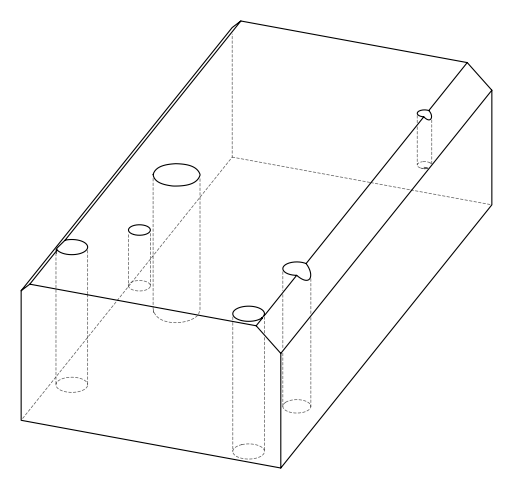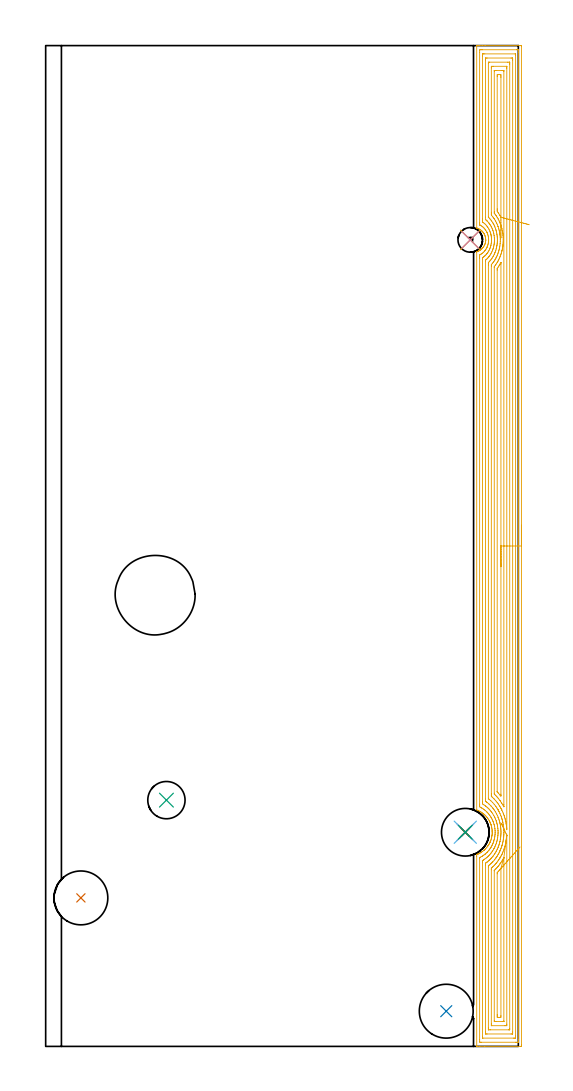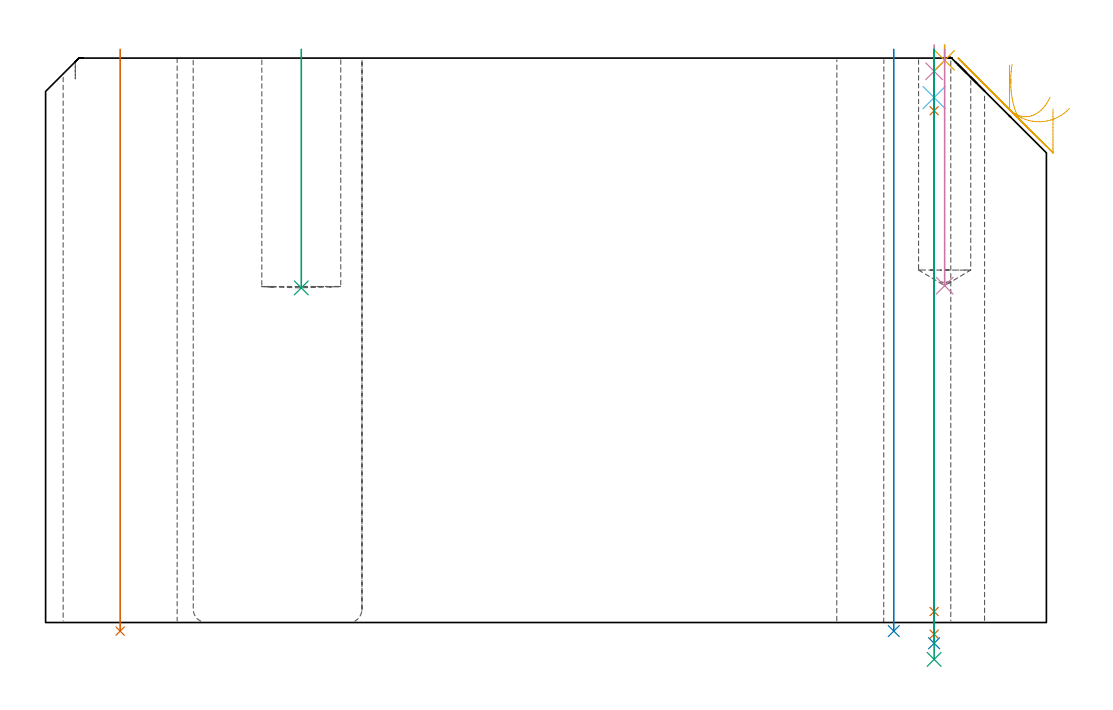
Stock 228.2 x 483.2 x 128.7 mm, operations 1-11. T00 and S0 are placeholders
(PLAN: 13 operations, 9 tool changes, 59.2 min)
(1 INDEXABLE_INSERT_DRILL_THROUGH_HOLE_FROM_SOLID | STEP1HOLE | NXT0302_023 | 0.53 min | 68248 mm3)
(2 INDEXABLE_INSERT_DRILL_THROUGH_HOLE_FROM_SOLID_1 | STEP1HOLE_1 | NXT0302_023 | 0.53 min | 68244 mm3)
(3 INDEXABLE_INSERT_DRILL_BLIND_HOLE_FROM_SOLID | STEP1POCKET | NXT0302_007 | 0.22 min | 13259 mm3)
(4 SPOT_DRILL | STEP1HOLE_2 | NXT0321_9005460120000 | 0.05 min | 182 mm3)
(5 SPOT_DRILL_1 | STEP1POCKET_1 | NXT0321_9005460120000 | 0.03 min | 4 mm3)
(6 DRILL_BLIND_HOLE_INTO_CENTER | STEP1HOLE_2 | NXT0301_125 | 0.05 min | 177 mm3)
(7 GUN_DRILL_THROUGH_HOLE | STEP1HOLE_2 | UGT0307_001 | 0.57 min | 2327 mm3)
(8 SPADE_DRILL_TO_ENLARGE_THROUGH_HOLE | STEP1HOLE_2 | UGT0306_005 | 0.54 min | 18491 mm3)
(9 DRILL_TO_ENLARGE_THROUGH_HOLE | STEP1HOLE_2 | UGT0301_055 | 0.56 min | 32221 mm3)
(10 DRILL_BLIND_HOLE_INTO_CENTER_1 | STEP1POCKET_1 | UGT0301_229 | 0.22 min | 5478 mm3)
(11 AREA_MILL | FG_CHAMFER_SURFACE | UGT0205_001 | 31.36 min | 112293 mm3)
(12 AREA_MILL_1 | FG_CHAMFER_SURFACE_1 | UGT0205_001 | 11.86 min | 13886 mm3)
(13 MILL_THROUGH_HOLE_FROM_SOLID_MATERIAL | STEP1HOLE_3 | NXT0201_007 | Circular | 12.68 min | 149228 mm3)
(TOOL NXT0302_023 | Index. Insert Drill 26mm [880-D2600L32-05] | D26 PA176 FL130 Z2)
(TOOL NXT0302_007 | Index. Insert Drill 18mm [880-D1800L25-05] | D18 PA176 FL90 Z2)
(TOOL NXT0321_9005460120000 | NC Spot Drill, 142deg, 12mm, Carbide, Uncoated | D12 PA142 FL30 Z2)
(TOOL NXT0301_125 | Carbide Drill 6mm [861.1-0600-018A1-GP GC34] | D6 PA150 FL18.7 Z2)
(TOOL UGT0307_001 | Gun Drill 5 mm | D5 PA130 FL24 Z1)
(TOOL UGT0306_005 | Spade Drill 14.5mm | D14.5 PA132 FL10 Z2)
(TOOL UGT0301_055 | Twist Drill 23 mm | D23 PA118 FL155 Z2)
(TOOL UGT0301_229 | Twist Drill 11.9 mm | D11.9 PA118 FL100 Z2)
(TOOL UGT0205_001 | Chamfer Mill 20 x 3 x 45 deg. | D20 FL50 Z2)
(TOOL NXT0201_007 | ENDMILL 25mm [R216.25-25050GCK54P 1620] | D25 R3 FL54 Z5)
(OP 1 INDEXABLE_INSERT_DRILL_THROUGH_HOLE_FROM_SOLID)
G17 G21 G94 G90
T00 M6
G54
G17 G0 G90 X17. Y71.7 S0 M3
G43 Z138.7 H1
G94 G81 G98 Z-1.954 F250. R130.7
G80
M5
M2
(OP 2 INDEXABLE_INSERT_DRILL_THROUGH_HOLE_FROM_SOLID_1)
G17 G21 G94 G90
T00 M6
G54
G17 G0 G90 X193.4 Y17. S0 M3
G43 Z138.7 H1
G94 G81 G98 Z-1.954 F250. R130.7
G80
M5
M2
(OP 3 INDEXABLE_INSERT_DRILL_BLIND_HOLE_FROM_SOLID)
G17 G21 G94 G90
T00 M6
G54
G17 G0 G90 X58.3 Y118.9 S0 M3
G43 Z138.7 H1
G94 G81 G98 Z76.3 F250. R130.7
G80
M5
M2
(OP 4 SPOT_DRILL)
G17 G21 G94 G90
T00 M6
G54
G17 G0 G90 X202.6 Y103.4 S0 M3
G43 Z138.7 H0
G94 G81 G98 Z125.7 F250. R131.7
G80
M5
M2
(OP 5 SPOT_DRILL_1)
G17 G21 G94 G90
T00 M6
G54
G17 G0 G90 X205. Y389.4 S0 M3
G43 Z138.7 H0
G94 G81 G98 Z128.188 F250. R131.7
G80
M5
M2
(OP 6 DRILL_BLIND_HOLE_INTO_CENTER)
G17 G21 G94 G90
T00 M6
G54
G17 G0 G90 X202.6 Y103.4 S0 M3
G43 Z138.7 H1
G94 G81 G98 Z119.7 F250. R130.7
G80
M5
M2
(OP 7 GUN_DRILL_THROUGH_HOLE)
G17 G21 G94 G90
T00 M6
G54
G17 G0 G90 X202.6 Y103.4 M8
G43 Z138.7 H0
Z125.89
S716 M3
G94 G1 Z116.704 F125. M26
G4 X.084
Z2.5 F250.
G4 X.084
Z-2.666 F125.
G4 X.084
M5
M9
G0 Z125.89
Z138.7
M2
(OP 8 SPADE_DRILL_TO_ENLARGE_THROUGH_HOLE)
G17 G21 G94 G90
T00 M6
G54
G17 G0 G90 X202.6 Y103.4 S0 M3
G43 Z138.7 H0
G94 G73 G98 Z-4.728 F250. Q13.343 R130.7
G80
M5
M2
(OP 9 DRILL_TO_ENLARGE_THROUGH_HOLE)
G17 G21 G94 G90
T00 M6
G54
G17 G0 G90 X202.6 Y103.4 S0 M3
G43 Z138.7 H0
G94 G73 G98 Z-8.41 F250. Q22.852 R130.7
G80
M5
M2
(OP 10 DRILL_BLIND_HOLE_INTO_CENTER_1)
G17 G21 G94 G90
T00 M6
G54
G17 G0 G90 X205. Y389.4 S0 M3
G43 Z138.7 H0
G94 G81 G98 Z76.8 F250. R130.7
G80
M5
M2
(OP 11 AREA_MILL)
G17 G21 G94 G90
T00 M6
G54
G17 G0 G90 X229.7 Y251.6 S1061 M3
G43 Z138.7 H0
Z117.1
G94 G1 Y251.562 Z116.228 F250.
Y251.448 Z115.363
Y251.259 Z114.512
Y250.997 Z113.68
Y250.663 Z112.874
Y250.26 Z112.1
Y249.791 Z111.364
Y249.26 Z110.672
Y248.671 Z110.029
Y248.028 Z109.44
Y247.336 Z108.908
Y246.6 Z108.44
Y245.826 Z108.037
Y245.02 Z107.703
Y244.188 Z107.441
Y243.336 Z107.252
Y242.471 Z107.138
Y241.6 Z107.1
Y0.953
X229.699 Y0.629 Z107.101
X229.694 Y0.064 Z107.104
X229.692 Y0.008 Z107.106
X229.132 Y0. Z107.665
X211.963 Z124.833
X209.557 Z127.238
X208.562 Z128.238
X208.148 Y0.007 Z128.644
X208.103 Y0.01 Z128.688
X208.1 Y0.182 Z128.7
Y91.832
X208.105 Y92.611 Z128.691
X208.214 Y92.664 Z128.585
X208.37 Y92.726 Z128.429
X208.517 Y92.784 Z128.28
X208.668 Y92.853 Z128.128
X208.811 Y92.918 Z127.988
X208.984 Y92.997 Z127.815
X209.156 Y93.082 Z127.642
X209.325 Y93.166 Z127.475
X209.43 Y93.218 Z127.369
X209.715 Y93.375 Z127.084
X209.87 Y93.459 Z126.929
X210.236 Y93.678 Z126.562
X210.447 Y93.823 Z126.35
X210.756 Y94.033 Z126.042
X211.466 Y94.572 Z125.334
X211.613 Y94.699 Z125.187
X211.642 Y94.724 Z125.158
X211.737 Y94.812 Z125.062
X211.782 Y94.854 Z125.015
X212.058 Y95.11 Z124.741
X212.227 Y95.277 Z124.57
X212.419 Y95.466 Z124.378
X212.526 Y95.579 Z124.27
X212.864 Y95.964 Z123.934
X213.19 Y96.359 Z123.61
X213.412 Y96.661 Z123.384
X213.528 Y96.831 Z123.272
X213.573 Y96.898 Z123.227
X213.811 Y97.253 Z122.987
X214.006 Y97.578 Z122.792
X214.062 Y97.671 Z122.736
X214.27 Y98.041 Z122.53
X214.299 Y98.094 Z122.5
X214.312 Y98.119 Z122.487
X214.327 Y98.147 Z122.473
X214.511 Y98.537 Z122.286
X214.537 Y98.592 Z122.26
X214.599 Y98.732 Z122.2
X214.637 Y98.818 Z122.162
X214.708 Y98.985 Z122.087
X214.733 Y99.041 Z122.063
X214.884 Y99.432 Z121.914
X214.905 Y99.486 Z121.893
X215.059 Y99.935 Z121.741
X215.177 Y100.326 Z121.621
X215.185 Y100.351 Z121.613
X215.301 Y100.828 Z121.497
X215.394 Y101.275 Z121.404
X215.468 Y101.722 Z121.326
X215.5 Y101.971 Z121.295
X215.525 Y102.169 Z121.269
X215.567 Y102.616 Z121.232
X215.589 Y103.063 Z121.209
X215.592 Y103.428 Z121.201
X215.593 Y103.51 Z121.204
X215.585 Y103.773 Z121.211
X215.584 Y103.817 Z121.213
X215.581 Y103.957 Z121.218
X215.553 Y104.349 Z121.242
X215.55 Y104.404 Z121.247
X215.502 Y104.851 Z121.295
X215.436 Y105.297 Z121.36
X215.353 Y105.745 Z121.446
X215.253 Y106.191 Z121.547
X215.185 Y106.45 Z121.614
X215.145 Y106.585 Z121.653
X215.091 Y106.769 Z121.708
X215.006 Y107.032 Z121.792
X214.989 Y107.085 Z121.81
X214.964 Y107.153 Z121.835
X214.896 Y107.338 Z121.902
X214.843 Y107.479 Z121.951
X214.823 Y107.534 Z121.972
X214.64 Y107.979 Z122.157
X214.467 Y108.348 Z122.332
X214.44 Y108.407 Z122.36
X214.299 Y108.706 Z122.499
X214.238 Y108.82 Z122.559
X214.211 Y108.873 Z122.586
X213.949 Y109.323 Z122.849
X213.672 Y109.766 Z123.128
X213.398 Y110.161 Z123.401
X213.216 Y110.403 Z123.583
X213.012 Y110.66 Z123.786
X212.528 Y111.216 Z124.272
X212.205 Y111.554 Z124.595
X212.152 Y111.603 Z124.648
X211.782 Y111.944 Z125.014
X211.642 Y112.074 Z125.157
X211.42 Y112.264 Z125.378
X211.337 Y112.331 Z125.459
X211.258 Y112.397 Z125.541
X211.195 Y112.448 Z125.604
X210.756 Y112.771 Z126.043
X210.32 Y113.065 Z126.48
X209.877 Y113.341 Z126.923
X209.43 Y113.582 Z127.37
X208.985 Y113.804 Z127.815
X208.534 Y114.005 Z128.265
X208.101 Y114.183 Z128.699
X208.1 Y383.321 Z128.7
X208.106 Y383.67 Z128.692
X208.398 Y383.768 Z128.401
X208.421 Y383.776 Z128.377
X208.668 Y383.876 Z128.13
X208.984 Y384.004 Z127.815
X209.103 Y384.06 Z127.697
X209.312 Y384.159 Z127.488
X209.402 Y384.215 Z127.397
X209.557 Y384.313 Z127.238
X209.693 Y384.397 Z127.106
X209.87 Y384.507 Z126.929
X209.879 Y384.513 Z126.92
X210.002 Y384.607 Z126.793
X210.158 Y384.722 Z126.641
X210.22 Y384.769 Z126.579
X210.556 Y385.053 Z126.241
X210.613 Y385.11 Z126.184
X210.754 Y385.25 Z126.042
X210.894 Y385.408 Z125.902
X211.056 Y385.59 Z125.74
X211.146 Y385.706 Z125.65
X211.337 Y385.947 Z125.462
X211.374 Y386.004 Z125.425
X211.642 Y386.418 Z125.157
X211.751 Y386.628 Z125.048
X211.861 Y386.84 Z124.936
X212.048 Y387.284 Z124.749
X212.068 Y387.345 Z124.728
X212.203 Y387.734 Z124.597
X212.312 Y388.18 Z124.486
X212.389 Y388.628 Z124.409
X212.395 Y388.686 Z124.403
X212.433 Y389.075 Z124.366
X212.435 Y389.194 Z124.364
X212.433 Y389.197 Z124.365
X212.434 Y389.362 Z124.355
Y389.387 Z124.354
X212.437 Y389.522
X212.435 Y389.545
X212.426 Y389.701 Z124.367
X212.415 Y389.876 Z124.376
X212.41 Y389.969 Z124.383
X212.366 Y390.323 Z124.433
X212.354 Y390.416 Z124.445
X212.256 Y390.864 Z124.543
X212.124 Y391.309 Z124.674
X212.101 Y391.369 Z124.696
X211.95 Y391.761 Z124.849
X211.742 Y392.203 Z125.056
X211.709 Y392.263 Z125.088
X211.641 Y392.387 Z125.156
X211.406 Y392.748 Z125.391
X211.193 Y393.042 Z125.606
X211.153 Y393.097 Z125.646
X210.756 Y393.547 Z126.043
X210.643 Y393.658 Z126.157
X210.521 Y393.776 Z126.277
X210.447 Y393.841 Z126.351
X210.279 Y393.991 Z126.521
X209.868 Y394.293 Z126.927
X209.7 Y394.397 Z127.095
X209.557 Y394.486 Z127.242
X209.517 Y394.512 Z127.283
X209.433 Y394.564 Z127.367
X208.984 Y394.801 Z127.815
X208.799 Y394.885 Z128.
X208.376 Y395.035 Z128.422
X208.178 Y395.109 Z128.618
X208.104 Y395.14 Z128.69
X208.1 Y395.392 Z128.7
Y483.018
X208.103 Y483.19 Z128.688
X208.148 Y483.193 Z128.644
X208.562 Y483.2 Z128.237
X208.833 Z127.967
X209.557 Z127.238
X210.809 Z125.987
X212.227 Z124.569
X229.132 Z107.665
X229.398 Y483.198 Z107.399
X229.692 Y483.19 Z107.106
X229.699 Y482.895 Z107.099
X229.7 Y241.6 Z107.1
X228.286 Z108.514
Y3.268
X228.283 Y2.417 Z108.517
X228.281 Y2.379 Z108.519
X228.242 Y2.01 Z108.558
X227.766 Y2.002 Z109.034
X227.353 Y2.001 Z109.447
X226.878 Y2. Z109.922
X210.447 Y2.001 Z126.353
X209.97 Y2.003 Z126.83
X209.557 Y2.01 Z127.243
X209.519 Y2.417 Z127.281
X209.517 Y2.458 Z127.283
X209.514 Y3.311 Z127.286
X209.515 Y90.98 Z127.285
X209.516 Y91.024 Z127.284
X209.521 Y91.11 Z127.279
X209.525 Y91.136 Z127.275
X209.533 Y91.143 Z127.267
X209.557 Y91.159 Z127.243
X209.994 Y91.393 Z126.806
X210.447 Y91.639 Z126.353
X210.569 Y91.709 Z126.231
X210.774 Y91.831 Z126.026
X211.11 Y92.059 Z125.69
X211.337 Y92.218 Z125.463
X211.629 Y92.432 Z125.171
X212.022 Y92.726 Z124.778
X212.136 Y92.817 Z124.664
X212.227 Y92.894 Z124.573
X212.607 Y93.238 Z124.193
X213.019 Y93.62 Z123.781
X213.068 Y93.668 Z123.732
X213.117 Y93.718 Z123.683
X213.499 Y94.13 Z123.301
X213.839 Y94.514 Z122.961
X213.889 Y94.573 Z122.911
X213.916 Y94.605 Z122.884
X214.006 Y94.721 Z122.794
X214.303 Y95.11 Z122.497
X214.516 Y95.408 Z122.284
X214.67 Y95.635 Z122.13
X214.896 Y95.979 Z121.904
X215.019 Y96.179 Z121.781
X215.092 Y96.302 Z121.708
X215.341 Y96.749 Z121.459
X215.575 Y97.196 Z121.225
X215.616 Y97.281 Z121.184
X215.786 Y97.648 Z121.014
X215.919 Y97.957 Z120.881
X215.973 Y98.09 Z120.827
X216.167 Y98.602 Z120.633
X216.301 Y98.985 Z120.499
X216.354 Y99.146 Z120.446
X216.391 Y99.27 Z120.409
X216.564 Y99.879 Z120.236
X216.577 Y99.928 Z120.223
X216.587 Y99.968 Z120.213
X216.676 Y100.35 Z120.124
X216.747 Y100.701 Z120.053
X216.76 Y100.773 Z120.04
X216.869 Y101.473 Z119.931
X216.894 Y101.667 Z119.906
X216.956 Y102.28 Z119.845
X216.975 Y102.561 Z119.825
X216.998 Y103.131 Z119.802
X217.002 Y103.455 Z119.798
X216.987 Y104.036 Z119.813
X216.969 Y104.349 Z119.831
X216.91 Y105.008 Z119.89
X216.883 Y105.244 Z119.917
X216.756 Y106.057 Z120.044
X216.741 Y106.138 Z120.059
X216.676 Y106.458 Z120.124
X216.535 Y107.032 Z120.265
X216.484 Y107.224 Z120.316
X216.265 Y107.926 Z120.535
X216.028 Y108.576 Z120.772
X215.927 Y108.82 Z120.873
X215.786 Y109.144 Z121.014
X215.515 Y109.714 Z121.285
X215.221 Y110.282 Z121.579
X215.027 Y110.608 Z121.773
X214.896 Y110.817 Z121.904
X214.44 Y111.502 Z122.36
X214.006 Y112.074 Z122.794
X213.736 Y112.397 Z123.064
X213.447 Y112.725 Z123.353
X213.117 Y113.076 Z123.683
X212.899 Y113.291 Z123.901
X212.227 Y113.901 Z124.573
X211.883 Y114.185 Z124.917
X211.337 Y114.584 Z125.463
X210.591 Y115.079 Z126.209
X210.447 Y115.165 Z126.353
X210.245 Y115.283 Z126.555
X209.557 Y115.649 Z127.243
X209.52 Y115.973 Z127.28
X209.517 Y116.013 Z127.283
X209.514 Y116.867 Z127.286
Y116.911
Y380.639
X209.516 Y381.533 Z127.284
X209.517 Y381.573 Z127.283
X209.557 Y382.155 Z127.243
X209.731 Y382.253 Z127.069
X210.035 Y382.427 Z126.765
X210.288 Y382.587 Z126.512
X210.447 Y382.692 Z126.353
X210.809 Y382.958 Z125.991
X211.263 Y383.321 Z125.537
X211.302 Y383.356 Z125.498
X211.337 Y383.39 Z125.463
X211.738 Y383.812 Z125.062
X212.089 Y384.215 Z124.711
X212.129 Y384.264 Z124.671
X212.15 Y384.292 Z124.65
X212.227 Y384.398 Z124.573
X212.515 Y384.82 Z124.285
X212.703 Y385.11 Z124.097
X212.849 Y385.379 Z123.951
X213.117 Y385.916 Z123.683
X213.144 Y385.976 Z123.656
X213.155 Y386.004 Z123.645
X213.296 Y386.362 Z123.504
X213.388 Y386.625 Z123.412
X213.48 Y386.898 Z123.32
X213.59 Y387.316 Z123.21
X213.695 Y387.792 Z123.105
X213.722 Y387.935 Z123.078
X213.743 Y388.057 Z123.057
X213.783 Y388.349 Z123.017
X213.817 Y388.686 Z122.983
X213.833 Y388.861 Z122.967
X213.848 Y389.58 Z122.952
X213.841 Y389.746 Z122.959
X213.817 Y390.118 Z122.983
X213.781 Y390.474 Z123.019
X213.766 Y390.595 Z123.034
X213.744 Y390.738 Z123.056
X213.619 Y391.369 Z123.181
X213.476 Y391.902 Z123.324
X213.361 Y392.263 Z123.439
X213.117 Y392.877 Z123.683
X213.015 Y393.106 Z123.785
X212.991 Y393.157 Z123.809
X212.867 Y393.407 Z123.933
X212.472 Y394.051 Z124.328
X212.227 Y394.397 Z124.573
X211.988 Y394.702 Z124.812
X211.777 Y394.945 Z125.023
X211.568 Y395.173 Z125.232
X211.337 Y395.399 Z125.463
X211.106 Y395.607 Z125.694
X210.82 Y395.839 Z125.98
X210.447 Y396.108 Z126.353
X209.772 Y396.518 Z127.028
X209.557 Y396.638 Z127.243
X209.533 Y396.656 Z127.267
X209.521 Y396.667 Z127.279
X209.518 Y396.691 Z127.282
X209.517 Y396.733 Z127.283
X209.514 Y397.584 Z127.286
Y479.932
X209.517 Y480.783 Z127.283
X209.519 Y480.821 Z127.281
X209.557 Y481.19 Z127.243
X210.034 Y481.197 Z126.766
X210.447 Y481.199 Z126.353
X210.922 Y481.2 Z125.878
X227.353 Y481.199 Z109.447
X227.83 Y481.197 Z108.97
X228.242 Y481.19 Z108.558
X228.281 Y480.783 Z108.519
X228.283 Y480.742 Z108.517
X228.286 Y479.888 Z108.514
Y241.6
X226.872 Z109.928
X226.871 Y5.1 Z109.929
X226.87 Y4.69 Z109.93
X226.867 Y4.206 Z109.933
X226.865 Y4.01 Z109.935
X226.665 Y4.003 Z110.135
X226.463 Y4.001 Z110.337
X225.778 Y4. Z111.022
X211.132 Y4.001 Z125.668
X210.996 Y4.005 Z125.804
X210.948 Y4.01 Z125.852
X210.934 Y4.014 Z125.866
X210.933 Y4.021 Z125.867
X210.93 Y4.069 Z125.87
X210.929 Y4.206 Z125.871
X210.928 Y4.616 Z125.872
X210.929 Y89.149 Z125.871
X210.93 Y89.558 Z125.87
X210.933 Y89.696 Z125.867
X210.935 Y89.74 Z125.865
X210.957 Y89.757 Z125.843
X211.015 Y89.796 Z125.785
X211.337 Y89.994 Z125.463
X211.367 Y90.013 Z125.433
X211.413 Y90.043 Z125.387
X211.893 Y90.378 Z124.907
X212.227 Y90.62 Z124.573
X212.653 Y90.937 Z124.147
X212.91 Y91.145 Z123.89
X213.117 Y91.324 Z123.683
X213.383 Y91.564 Z123.417
X213.671 Y91.831 Z123.129
X213.841 Y91.998 Z122.959
X214.006 Y92.166 Z122.794
X214.276 Y92.455 Z122.524
X214.52 Y92.726 Z122.28
X214.896 Y93.172 Z121.904
X215.095 Y93.42 Z121.705
X215.248 Y93.62 Z121.552
X215.472 Y93.935 Z121.328
X215.786 Y94.389 Z121.014
X215.836 Y94.464 Z120.964
X215.868 Y94.514 Z120.932
X216.172 Y95.019 Z120.628
X216.397 Y95.408 Z120.403
X216.495 Y95.589 Z120.305
X216.676 Y95.934 Z120.124
X216.796 Y96.181 Z120.004
X216.852 Y96.302 Z119.948
X217.072 Y96.798 Z119.728
X217.237 Y97.196 Z119.563
X217.328 Y97.435 Z119.472
X217.565 Y98.076 Z119.235
X217.57 Y98.09 Z119.23
X217.772 Y98.777 Z119.028
X217.83 Y98.985 Z118.97
X217.957 Y99.485 Z118.843
X218.045 Y99.879 Z118.755
X218.116 Y100.22 Z118.684
X218.208 Y100.773 Z118.592
X218.241 Y100.988 Z118.559
X218.324 Y101.667 Z118.476
X218.336 Y101.786 Z118.464
X218.396 Y102.561 Z118.404
X218.399 Y102.618 Z118.401
X218.421 Y103.455 Z118.379
Y103.489
X218.392 Y104.349 Z118.408
X218.388 Y104.417 Z118.412
X218.315 Y105.244 Z118.485
X218.298 Y105.401 Z118.502
X218.189 Y106.138 Z118.611
X218.137 Y106.457 Z118.663
X218.024 Y107.032 Z118.776
X217.892 Y107.597 Z118.908
X217.806 Y107.926 Z118.994
X217.565 Y108.734 Z119.235
X217.537 Y108.82 Z119.263
X217.521 Y108.865 Z119.279
X217.192 Y109.714 Z119.608
X216.91 Y110.372 Z119.89
X216.799 Y110.608 Z120.001
X216.676 Y110.86 Z120.124
X216.335 Y111.502 Z120.465
X215.814 Y112.368 Z120.986
X215.43 Y112.931 Z121.37
X215.16 Y113.291 Z121.64
X214.896 Y113.629 Z121.904
X214.419 Y114.185 Z122.381
X214.006 Y114.632 Z122.794
X213.546 Y115.079 Z123.254
X213.117 Y115.469 Z123.683
X212.52 Y115.973 Z124.28
X212.353 Y116.1 Z124.447
X212.227 Y116.189 Z124.573
X211.536 Y116.668 Z125.264
X211.337 Y116.798 Z125.463
X211.233 Y116.867 Z125.567
X210.935 Y117.079 Z125.865
X210.932 Y117.274 Z125.868
X210.93 Y117.761 Z125.87
X210.929 Y118.172 Z125.871
Y380.155
X210.931 Y380.639 Z125.869
X210.933 Y380.741 Z125.867
X210.935 Y380.786 Z125.865
X210.974 Y380.816 Z125.826
X211.337 Y381.089 Z125.463
X211.586 Y381.282 Z125.214
X211.898 Y381.533 Z124.902
X212.073 Y381.688 Z124.727
X212.227 Y381.839 Z124.573
X212.515 Y382.138 Z124.285
X212.777 Y382.427 Z124.023
X212.932 Y382.613 Z123.868
X213.117 Y382.843 Z123.683
X213.318 Y383.119 Z123.482
X213.461 Y383.321 Z123.339
X213.677 Y383.652 Z123.123
X213.768 Y383.795 Z123.032
X214.007 Y384.215 Z122.793
X214.294 Y384.82 Z122.506
X214.417 Y385.11 Z122.383
X214.556 Y385.452 Z122.244
X214.746 Y386.004 Z122.054
X214.782 Y386.118 Z122.018
X214.896 Y386.522 Z121.904
X214.968 Y386.826 Z121.832
X214.983 Y386.898 Z121.817
X215.113 Y387.574 Z121.687
X215.146 Y387.792 Z121.654
X215.213 Y388.368 Z121.587
X215.241 Y388.686 Z121.559
X215.255 Y389.219 Z121.545
X215.262 Y389.58 Z121.538
X215.236 Y390.133 Z121.564
X215.209 Y390.474 Z121.591
X215.13 Y391.134 Z121.67
X215.087 Y391.369 Z121.713
X215.013 Y391.752 Z121.787
X214.966 Y391.978 Z121.834
X214.9 Y392.258 Z121.9
X214.896 Y392.274 Z121.904
X214.626 Y393.157 Z122.174
X214.454 Y393.601 Z122.346
X214.262 Y394.051 Z122.538
X214.006 Y394.586 Z122.794
X213.794 Y394.945 Z123.006
X213.458 Y395.496 Z123.342
X213.21 Y395.839 Z123.59
X213.117 Y395.96 Z123.683
X212.767 Y396.382 Z124.033
X212.453 Y396.733 Z124.347
X212.227 Y396.96 Z124.573
X211.883 Y397.278 Z124.917
X211.459 Y397.628 Z125.341
X211.337 Y397.718 Z125.463
X210.938 Y398.008 Z125.862
X210.935 Y398.031 Z125.865
X210.931 Y398.522 Z125.869
X210.929 Y398.932 Z125.871
Y399.416
Y478.1
X210.93 Y478.51 Z125.87
X210.933 Y478.994 Z125.867
X210.935 Y479.19 Z125.865
X211.135 Y479.197 Z125.665
X211.337 Y479.199 Z125.463
X212.022 Y479.2 Z124.778
X226.668 Y479.199 Z110.132
X226.804 Y479.195 Z109.996
X226.852 Y479.19 Z109.948
X226.866 Y479.186 Z109.934
X226.867 Y479.179 Z109.933
X226.87 Y479.131 Z109.93
X226.871 Y478.994 Z109.929
X226.872 Y478.584 Z109.928
Y241.6
X225.457 Z111.343
Y6.888
X225.452 Y6.116 Z111.348
X225.45 Y6.01 Z111.35
X225.346 Y6.007 Z111.454
X225.125 Y6.003 Z111.675
X224.683 Y6. Z112.117
X213.117 Z123.683
X212.673 Y6.003 Z124.127
X212.454 Y6.007 Z124.346
X212.351 Y6.01 Z124.449
X212.343 Y6.888 Z124.457
Y87.361
X212.344 Y88.137 Z124.456
X212.345 Y88.255 Z124.455
X212.35 Y88.443 Z124.45
X212.504 Y88.56 Z124.296
X212.681 Y88.692 Z124.119
X213.117 Y89.017 Z123.683
X213.192 Y89.073 Z123.608
X213.29 Y89.149 Z123.51
X213.685 Y89.472 Z123.115
X214.006 Y89.751 Z122.794
X214.16 Y89.889 Z122.64
X214.326 Y90.043 Z122.474
X214.614 Y90.326 Z122.186
X214.896 Y90.609 Z121.904
X215.057 Y90.776 Z121.743
X215.206 Y90.937 Z121.594
X215.476 Y91.248 Z121.324
X215.786 Y91.61 Z121.014
X215.885 Y91.731 Z120.915
X215.964 Y91.831 Z120.836
X216.27 Y92.239 Z120.53
X216.619 Y92.726 Z120.181
X216.642 Y92.759 Z120.158
X216.676 Y92.81 Z120.124
X216.991 Y93.303 Z119.809
X217.188 Y93.62 Z119.612
X217.329 Y93.857 Z119.471
X217.565 Y94.269 Z119.235
X217.651 Y94.428 Z119.149
X217.695 Y94.514 Z119.105
X217.946 Y95.025 Z118.854
X218.125 Y95.408 Z118.675
X218.227 Y95.637 Z118.573
X218.455 Y96.163 Z118.345
X218.495 Y96.262 Z118.305
X218.51 Y96.302 Z118.29
X218.731 Y96.919 Z118.069
X218.828 Y97.196 Z117.972
X218.951 Y97.592 Z117.849
X219.101 Y98.09 Z117.699
X219.154 Y98.282 Z117.646
X219.335 Y98.985 Z117.465
X219.337 Y98.992 Z117.463
X219.345 Y99.026 Z117.455
X219.488 Y99.735 Z117.312
X219.514 Y99.879 Z117.286
X219.614 Y100.503 Z117.186
X219.65 Y100.773 Z117.15
X219.712 Y101.298 Z117.088
X219.747 Y101.667 Z117.053
X219.781 Y102.123 Z117.019
X219.808 Y102.561 Z116.992
X219.82 Y102.978 Z116.98
X219.83 Y103.455 Z116.97
X219.82 Y103.872 Z116.98
X219.804 Y104.349 Z116.996
X219.775 Y104.811 Z117.025
X219.739 Y105.244 Z117.061
X219.684 Y105.797 Z117.116
X219.635 Y106.138 Z117.165
X219.527 Y106.849 Z117.273
X219.493 Y107.032 Z117.307
X219.345 Y107.782 Z117.455
X219.311 Y107.926 Z117.489
X219.3 Y107.971 Z117.5
X219.074 Y108.82 Z117.726
X218.958 Y109.209 Z117.842
X218.795 Y109.714 Z118.005
X218.473 Y110.591 Z118.327
X218.466 Y110.608 Z118.334
X218.455 Y110.635 Z118.345
X218.071 Y111.502 Z118.729
X217.715 Y112.246 Z119.085
X217.635 Y112.397 Z119.165
X217.565 Y112.523 Z119.235
X217.111 Y113.291 Z119.689
X216.676 Y113.981 Z120.124
X216.539 Y114.185 Z120.261
X216.201 Y114.662 Z120.599
X215.876 Y115.079 Z120.924
X215.786 Y115.187 Z121.014
X215.095 Y115.973 Z121.705
X214.896 Y116.188 Z121.904
X214.198 Y116.867 Z122.602
X214.006 Y117.038 Z122.794
X213.161 Y117.761 Z123.639
X213.117 Y117.795 Z123.683
X212.99 Y117.889 Z123.81
X212.609 Y118.155 Z124.191
X212.526 Y118.214 Z124.274
X212.447 Y118.272 Z124.353
X212.362 Y118.336 Z124.438
X212.35 Y118.377 Z124.45
X212.345 Y118.537 Z124.455
X212.344 Y118.656 Z124.456
X212.343 Y119.433 Z124.457
Y378.967
X212.345 Y379.356 Z124.455
X212.348 Y379.549 Z124.452
X212.349 Y379.569 Z124.451
X212.376 Y379.597 Z124.424
X212.441 Y379.657 Z124.359
X212.848 Y380.015 Z123.952
X213.117 Y380.279 Z123.683
X213.293 Y380.461 Z123.507
X213.459 Y380.639 Z123.341
X213.713 Y380.933 Z123.087
X214.006 Y381.283 Z122.794
X214.116 Y381.423 Z122.684
X214.198 Y381.533 Z122.602
X214.485 Y381.947 Z122.315
X214.807 Y382.427 Z121.993
X214.841 Y382.482 Z121.959
X214.896 Y382.578 Z121.904
X215.154 Y383.062 Z121.646
X215.283 Y383.321 Z121.517
X215.447 Y383.662 Z121.353
X215.69 Y384.215 Z121.11
X215.718 Y384.283 Z121.082
X215.786 Y384.453 Z121.014
X215.954 Y384.94 Z120.846
X216.01 Y385.11 Z120.79
X216.162 Y385.625 Z120.638
X216.259 Y386.004 Z120.541
X216.338 Y386.343 Z120.462
X216.448 Y386.898 Z120.352
X216.485 Y387.09 Z120.315
X216.583 Y387.792 Z120.217
X216.593 Y387.875 Z120.207
X216.629 Y388.26 Z120.171
X216.663 Y388.686 Z120.137
Y388.698
X216.676 Y389.161 Z120.124
X216.683 Y389.573 Z120.117
Y389.58
X216.676 Y389.81 Z120.124
X216.637 Y390.474 Z120.163
X216.634 Y390.516 Z120.166
X216.537 Y391.369 Z120.263
X216.516 Y391.529 Z120.284
X216.379 Y392.263 Z120.421
X216.301 Y392.639 Z120.499
X216.16 Y393.157 Z120.64
X215.946 Y393.89 Z120.854
X215.891 Y394.051 Z120.909
X215.786 Y394.331 Z121.014
X215.531 Y394.945 Z121.269
X215.324 Y395.409 Z121.476
X215.109 Y395.839 Z121.691
X214.896 Y396.198 Z121.904
X214.565 Y396.733 Z122.235
X214.339 Y397.067 Z122.461
X214.006 Y397.515 Z122.794
X213.917 Y397.628 Z122.883
X213.394 Y398.243 Z123.406
X213.126 Y398.522 Z123.674
X213.117 Y398.531 Z123.683
X212.656 Y398.953 Z124.144
X212.491 Y399.101 Z124.309
X212.35 Y399.227 Z124.45
X212.343 Y400.31 Z124.457
Y476.312
X212.348 Y477.084 Z124.452
X212.35 Y477.19 Z124.45
X212.454 Y477.193 Z124.346
X212.675 Y477.197 Z124.125
X213.117 Y477.2 Z123.683
X224.683 Z112.117
X225.127 Y477.197 Z111.673
X225.346 Y477.193 Z111.454
X225.449 Y477.19 Z111.351
X225.457 Y476.312 Z111.343
Y241.6
X224.043 Z112.757
Y8.676
X224.042 Y8.427 Z112.758
X224.039 Y8.175 Z112.761
X224.036 Y8.017 Z112.764
X223.962 Y8.01 Z112.838
X223.794 Y8.005 Z113.006
X223.576 Y8.001 Z113.224
X214.679 Y8. Z122.121
X214.006 Y8.003 Z122.794
X213.783 Y8.007 Z123.017
X213.763 Y8.019 Z123.037
X213.761 Y8.029 Z123.039
X213.758 Y8.676 Z123.042
X213.757 Y8.927 Z123.043
X213.758 Y86.716 Z123.042
X213.761 Y87.039 Z123.039
X213.764 Y87.198 Z123.036
X213.771 Y87.232 Z123.029
X213.972 Y87.395 Z122.828
X214.006 Y87.423 Z122.794
X214.46 Y87.799 Z122.34
X214.896 Y88.177 Z121.904
X214.937 Y88.214 Z121.863
X214.981 Y88.255 Z121.819
X215.388 Y88.654 Z121.412
X215.786 Y89.048 Z121.014
X215.836 Y89.099 Z120.964
X215.883 Y89.149 Z120.917
X216.676 Y90.049 Z120.124
X217.061 Y90.55 Z119.739
X217.354 Y90.937 Z119.446
X217.442 Y91.061 Z119.358
X217.565 Y91.238 Z119.235
X217.803 Y91.593 Z118.997
X217.958 Y91.831 Z118.842
X218.15 Y92.138 Z118.65
X218.455 Y92.638 Z118.345
X218.487 Y92.693 Z118.313
X218.505 Y92.726 Z118.295
X218.8 Y93.273 Z118.
X218.978 Y93.62 Z117.822
X219.099 Y93.867 Z117.701
X219.345 Y94.383 Z117.455
X219.385 Y94.473 Z117.415
X219.403 Y94.514 Z117.397
X219.648 Y95.103 Z117.152
X219.768 Y95.408 Z117.032
X219.896 Y95.749 Z116.904
X220.096 Y96.302 Z116.704
X220.131 Y96.406 Z116.669
X220.235 Y96.731 Z116.565
X220.341 Y97.089 Z116.459
X220.372 Y97.196 Z116.428
X220.531 Y97.793 Z116.269
X220.606 Y98.09 Z116.194
X220.705 Y98.512 Z116.095
X220.806 Y98.985 Z115.994
X220.86 Y99.25 Z115.94
X220.967 Y99.879 Z115.833
X220.988 Y100.016 Z115.812
X221.09 Y100.773 Z115.71
X221.094 Y100.803 Z115.706
X221.124 Y101.07 Z115.676
X221.172 Y101.619 Z115.628
X221.175 Y101.667 Z115.625
X221.223 Y102.462 Z115.577
X221.227 Y102.561 Z115.573
X221.246 Y103.334 Z115.554
X221.245 Y103.455 Z115.555
X221.227 Y104.246 Z115.573
X221.222 Y104.349 Z115.578
X221.173 Y105.195 Z115.627
X221.169 Y105.244 Z115.631
X221.124 Y105.741 Z115.676
X221.082 Y106.138 Z115.718
X221.077 Y106.186 Z115.723
X220.948 Y107.032 Z115.852
X220.913 Y107.244 Z115.887
X220.781 Y107.926 Z116.019
X220.692 Y108.36 Z116.108
X220.58 Y108.82 Z116.22
X220.393 Y109.555 Z116.407
X220.346 Y109.714 Z116.454
X220.235 Y110.078 Z116.565
X220.06 Y110.608 Z116.74
X219.963 Y110.881 Z116.837
X219.724 Y111.502 Z117.076
X219.345 Y112.41 Z117.455
X218.917 Y113.291 Z117.883
X218.76 Y113.596 Z118.04
X218.455 Y114.146 Z118.345
X218.433 Y114.185 Z118.367
X218.401 Y114.239 Z118.399
X217.876 Y115.079 Z118.924
X217.565 Y115.559 Z119.235
X217.266 Y115.973 Z119.534
X216.676 Y116.738 Z120.124
X216.569 Y116.867 Z120.231
X215.786 Y117.755 Z121.014
X215.78 Y117.761 Z121.021
X214.896 Y118.616 Z121.904
X214.853 Y118.656 Z121.947
X214.006 Y119.375 Z122.794
X213.801 Y119.55 Z122.999
X213.764 Y119.587 Z123.036
X213.761 Y119.613 Z123.039
X213.759 Y119.675 Z123.041
X213.757 Y119.8 Z123.043
Y377.313
X213.758 Y377.956 Z123.042
X213.76 Y378.204 Z123.04
X213.764 Y378.453 Z123.036
X214.137 Y378.851 Z122.663
X214.494 Y379.255 Z122.306
X214.917 Y379.745 Z121.883
X215.284 Y380.249 Z121.516
X215.56 Y380.639 Z121.24
X215.651 Y380.774 Z121.149
X215.786 Y380.984 Z121.014
X215.993 Y381.325 Z120.807
X216.109 Y381.533 Z120.691
X216.307 Y381.903 Z120.493
X216.569 Y382.427 Z120.231
X216.604 Y382.499 Z120.196
X216.676 Y382.657 Z120.124
X216.872 Y383.124 Z119.928
X216.952 Y383.321 Z119.848
X217.12 Y383.769 Z119.68
X217.275 Y384.215 Z119.525
X217.344 Y384.437 Z119.456
X217.541 Y385.11 Z119.259
X217.546 Y385.129 Z119.254
X217.565 Y385.203 Z119.235
X217.712 Y385.857 Z119.088
X217.742 Y386.004 Z119.058
X217.857 Y386.605 Z118.943
X217.898 Y386.898 Z118.902
X217.965 Y387.391 Z118.835
X218.009 Y387.792 Z118.791
X218.045 Y388.204 Z118.755
X218.072 Y388.686 Z118.728
X218.082 Y389.061 Z118.718
X218.09 Y389.58 Z118.71
X218.079 Y389.958 Z118.721
X218.05 Y390.474 Z118.75
X218.016 Y390.916 Z118.784
X217.967 Y391.369 Z118.833
X217.902 Y391.924 Z118.898
X217.841 Y392.263 Z118.959
X217.699 Y393.022 Z119.101
X217.669 Y393.157 Z119.131
X217.565 Y393.58 Z119.235
X217.433 Y394.051 Z119.367
X217.378 Y394.239 Z119.422
X217.156 Y394.945 Z119.644
X216.895 Y395.618 Z119.905
X216.803 Y395.839 Z119.997
X216.676 Y396.132 Z120.124
X216.392 Y396.733 Z120.408
X216.304 Y396.911 Z120.496
X216.071 Y397.341 Z120.729
X215.897 Y397.628 Z120.903
X215.786 Y397.803 Z121.014
X215.31 Y398.522 Z121.49
X214.896 Y399.068 Z121.904
X214.605 Y399.416 Z122.195
X214.327 Y399.734 Z122.473
X214.006 Y400.078 Z122.794
X213.789 Y400.31 Z123.011
X213.764 Y400.346 Z123.036
X213.761 Y400.373 Z123.039
X213.759 Y400.435 Z123.041
X213.757 Y400.56 Z123.043
Y474.524
X213.758 Y474.773 Z123.042
X213.761 Y475.025 Z123.039
X213.764 Y475.183 Z123.036
X213.838 Y475.19 Z122.962
X214.006 Y475.195 Z122.794
X214.224 Y475.199 Z122.576
X223.121 Y475.2 Z113.679
X223.794 Y475.197 Z113.006
X224.017 Y475.193 Z112.783
X224.037 Y475.181 Z112.763
X224.039 Y475.171 Z112.761
X224.042 Y474.524 Z112.758
X224.043 Y474.273 Z112.757
Y241.6
X222.629 Z114.171
Y104.626
X222.59 Y105.244 Z114.21
X222.588 Y105.275 Z114.212
X222.561 Y105.588 Z114.239
X222.511 Y106.138 Z114.289
X222.499 Y106.248 Z114.301
X222.458 Y106.586 Z114.342
X222.394 Y107.032 Z114.406
X222.346 Y107.354 Z114.454
X222.301 Y107.637 Z114.499
X222.249 Y107.926 Z114.551
X222.123 Y108.586 Z114.677
X222.093 Y108.741 Z114.707
X222.076 Y108.82 Z114.724
X222.014 Y109.097 Z114.786
X221.859 Y109.714 Z114.941
X221.804 Y109.926 Z114.996
X221.608 Y110.608 Z115.192
X221.427 Y111.198 Z115.373
X221.325 Y111.502 Z115.475
X221.124 Y112.054 Z115.676
X220.993 Y112.397 Z115.807
X220.906 Y112.616 Z115.894
X220.613 Y113.291 Z116.187
X220.235 Y114.12 Z116.565
X220.204 Y114.185 Z116.596
X220.176 Y114.244 Z116.624
X219.892 Y114.796 Z116.908
X219.732 Y115.079 Z117.068
X219.345 Y115.746 Z117.455
X219.208 Y115.973 Z117.592
X218.99 Y116.33 Z117.81
X218.635 Y116.867 Z118.165
X218.455 Y117.126 Z118.345
X217.979 Y117.761 Z118.821
X217.565 Y118.293 Z119.235
X217.25 Y118.656 Z119.55
X216.676 Y119.298 Z120.124
X216.428 Y119.55 Z120.372
X215.786 Y120.171 Z121.014
X215.501 Y120.444 Z121.299
X215.178 Y120.758 Z121.622
X215.174 Y121.059 Z121.626
X215.172 Y121.338 Z121.628
X215.171 Y121.956 Z121.629
X215.172 Y376.785 Z121.628
X215.173 Y377.062 Z121.627
X215.177 Y377.371 Z121.623
X215.178 Y377.444 Z121.622
X215.214 Y377.49 Z121.586
X215.28 Y377.57 Z121.52
X215.61 Y377.956 Z121.19
X215.69 Y378.053 Z121.11
X215.786 Y378.171 Z121.014
X216.079 Y378.556 Z120.721
X216.299 Y378.851 Z120.501
X216.455 Y379.073 Z120.345
X216.676 Y379.396 Z120.124
X216.812 Y379.607 Z119.988
X216.898 Y379.745 Z119.902
X217.146 Y380.166 Z119.654
X217.409 Y380.639 Z119.391
X217.463 Y380.742 Z119.337
X217.565 Y380.946 Z119.235
X217.754 Y381.343 Z119.046
X217.841 Y381.533 Z118.959
X218.027 Y381.964 Z118.773
X218.219 Y382.427 Z118.581
X218.285 Y382.598 Z118.515
X218.455 Y383.058 Z118.345
X218.522 Y383.254 Z118.278
X218.544 Y383.321 Z118.256
X218.727 Y383.942 Z118.073
X218.805 Y384.215 Z117.995
X218.917 Y384.645 Z117.883
X219.026 Y385.11 Z117.774
X219.083 Y385.373 Z117.717
X219.209 Y386.004 Z117.591
X219.229 Y386.12 Z117.571
X219.345 Y386.896 Z117.455
X219.43 Y387.706 Z117.37
X219.437 Y387.792 Z117.363
X219.484 Y388.546 Z117.316
X219.489 Y388.686 Z117.311
X219.504 Y389.42 Z117.296
X219.505 Y389.58 Z117.295
X219.479 Y390.339 Z117.321
X219.471 Y390.474 Z117.329
X219.41 Y391.303 Z117.39
X219.403 Y391.369 Z117.397
X219.345 Y391.903 Z117.455
X219.301 Y392.263 Z117.499
X219.294 Y392.314 Z117.506
X219.139 Y393.157 Z117.661
X219.09 Y393.413 Z117.71
X219.015 Y393.763 Z117.785
X218.943 Y394.051 Z117.857
X218.8 Y394.599 Z118.
X218.698 Y394.945 Z118.102
X218.455 Y395.757 Z118.345
X218.427 Y395.839 Z118.373
X218.412 Y395.883 Z118.388
X218.067 Y396.733 Z118.733
X217.772 Y397.42 Z119.028
X217.675 Y397.628 Z119.125
X217.565 Y397.85 Z119.235
X217.207 Y398.522 Z119.593
X216.676 Y399.395 Z120.124
X216.662 Y399.416 Z120.138
X216.637 Y399.455 Z120.163
X216.354 Y399.871 Z120.446
X216.188 Y400.1 Z120.612
X216.032 Y400.31 Z120.768
X215.786 Y400.622 Z121.014
X215.306 Y401.204 Z121.494
X215.178 Y401.363 Z121.622
X215.176 Y401.513 Z121.624
X215.172 Y401.821 Z121.628
X215.171 Y402.098 Z121.629
Y402.716
Y472.459
X215.173 Y472.735 Z121.627
X215.176 Y473.044 Z121.624
X215.178 Y473.189 Z121.622
X215.328 Y473.195 Z121.472
X215.786 Y473.199 Z121.014
X216.213 Y473.2 Z120.587
X222.443 Y473.199 Z114.357
X222.601 Y473.193 Z114.199
X222.616 Y473.191 Z114.184
X222.622 Y473.178 Z114.178
X222.625 Y473.125 Z114.175
X222.628 Y473.013 Z114.172
X222.629 Y472.735 Z114.171
Y472.118
Y241.6
X221.215 Z115.585
Y116.777
X221.214 Y115.973 Z115.586
X221.213 Y115.885 Z115.587
X221.208 Y115.792 Z115.592
X221.199 Y115.678 Z115.601
X220.939 Y116.159 Z115.861
X220.522 Y116.867 Z116.278
X220.235 Y117.345 Z116.565
X219.972 Y117.761 Z116.828
X219.475 Y118.525 Z117.325
X219.379 Y118.656 Z117.421
X219.345 Y118.701 Z117.455
X218.692 Y119.55 Z118.108
X218.455 Y119.848 Z118.345
X217.933 Y120.444 Z118.867
X217.565 Y120.852 Z119.235
X217.087 Y121.338 Z119.713
X216.676 Y121.749 Z120.124
X216.619 Y121.81 Z120.181
X216.592 Y121.844 Z120.208
X216.586 Y122.232 Z120.214
Y376.168
X216.587 Y376.257 Z120.213
X216.59 Y376.349 Z120.21
X216.598 Y376.503 Z120.202
X217.023 Y377.062 Z119.777
X217.252 Y377.377 Z119.548
X217.565 Y377.816 Z119.235
X217.622 Y377.899 Z119.178
X217.66 Y377.956 Z119.14
X217.969 Y378.445 Z118.831
X218.215 Y378.851 Z118.585
X218.303 Y379.004 Z118.497
X218.455 Y379.28 Z118.345
X218.614 Y379.585 Z118.186
X218.694 Y379.745 Z118.106
X218.906 Y380.186 Z117.894
X219.115 Y380.639 Z117.685
X219.185 Y380.799 Z117.615
X219.345 Y381.174 Z117.455
X219.448 Y381.43 Z117.352
X219.487 Y381.533 Z117.313
X219.685 Y382.085 Z117.115
X219.805 Y382.427 Z116.995
X219.908 Y382.756 Z116.892
X220.079 Y383.321 Z116.721
X220.114 Y383.443 Z116.686
X220.235 Y383.892 Z116.565
X220.298 Y384.152 Z116.502
X220.312 Y384.215 Z116.488
X220.456 Y384.887 Z116.344
X220.501 Y385.11 Z116.299
X220.601 Y385.636 Z116.199
X220.655 Y386.004 Z116.145
X220.712 Y386.418 Z116.088
X220.77 Y386.898 Z116.03
X220.805 Y387.219 Z115.995
X220.854 Y387.792 Z115.946
X220.871 Y388.046 Z115.929
X220.902 Y388.686 Z115.898
X220.909 Y388.903 Z115.891
X220.919 Y389.58 Z115.881
X220.914 Y389.791 Z115.886
X220.887 Y390.474 Z115.913
X220.874 Y390.726 Z115.926
X220.823 Y391.369 Z115.977
X220.793 Y391.701 Z116.007
X220.73 Y392.263 Z116.07
X220.675 Y392.714 Z116.125
X220.597 Y393.157 Z116.203
X220.479 Y393.806 Z116.321
X220.428 Y394.051 Z116.372
X220.235 Y394.901 Z116.565
X220.223 Y394.945 Z116.577
X220.219 Y394.961 Z116.581
X219.964 Y395.839 Z116.836
X219.85 Y396.226 Z116.95
X219.686 Y396.733 Z117.114
X219.345 Y397.62 Z117.455
X219.34 Y397.632 Z117.46
X218.946 Y398.522 Z117.854
X218.571 Y399.3 Z118.229
X218.509 Y399.416 Z118.291
X218.455 Y399.512 Z118.345
X217.979 Y400.31 Z118.821
X217.565 Y400.968 Z119.235
X217.408 Y401.204 Z119.392
X217.007 Y401.765 Z119.793
X216.748 Y402.098 Z120.052
X216.676 Y402.189 Z120.124
X216.627 Y402.25 Z120.173
X216.605 Y402.281 Z120.195
X216.597 Y402.295 Z120.203
X216.592 Y402.358 Z120.208
X216.587 Y402.72 Z120.213
X216.586 Y402.902 Z120.214
Y470.947
Y471.037
X216.589 Y471.128 Z120.211
X216.592 Y471.181 Z120.208
X216.614 Y471.19 Z120.186
X216.676 Y471.192 Z120.124
X217.314 Y471.199 Z119.486
X220.235 Y471.2 Z116.565
X220.874 Y471.198 Z115.926
X221.124 Y471.193 Z115.676
X221.202 Y471.19 Z115.598
X221.21 Y471.037 Z115.59
X221.213 Y470.947 Z115.587
X221.214 Y470.857 Z115.586
X221.215 Y241.6 Z115.585
X219.8 Z117.
Y121.775
X219.799 Y121.338 Z117.001
X219.796 Y121.011 Z117.004
X219.793 Y120.887 Z117.007
X219.722 Y120.951 Z117.078
X219.652 Y121.029 Z117.148
X219.406 Y121.338 Z117.394
X219.345 Y121.41 Z117.455
X218.617 Y122.232 Z118.183
X218.455 Y122.408 Z118.345
X218.107 Y122.778 Z118.693
X218.023 Y122.87 Z118.777
X218.006 Y122.891 Z118.794
X218.004 Y122.919 Z118.796
X218.001 Y122.974 Z118.799
X218. Y123.126 Z118.8
Y374.837
X218.003 Y375.274 Z118.797
X218.007 Y375.502 Z118.793
X218.011 Y375.61 Z118.789
X218.455 Y376.242 Z118.345
X218.781 Y376.735 Z118.019
X218.995 Y377.062 Z117.805
X219.128 Y377.28 Z117.672
X219.345 Y377.642 Z117.455
X219.458 Y377.843 Z117.342
X219.521 Y377.956 Z117.279
X219.739 Y378.357 Z117.061
X219.774 Y378.419 Z117.026
X219.785 Y378.436 Z117.015
X219.794 Y378.418 Z117.006
X219.796 Y378.397 Z117.004
X219.8 Y377.956 Z117.
Y377.739
Y241.6
Y240.728 Z117.038
Y239.863 Z117.151
Y239.012 Z117.34
Y238.18 Z117.603
Y237.374 Z117.936
Y236.6 Z118.339
Y235.864 Z118.808
Y235.172 Z119.339
Y234.529 Z119.928
Y233.939 Z120.572
Y233.408 Z121.264
Y232.94 Z122.
Y232.537 Z122.773
Y232.203 Z123.579
Y231.941 Z124.411
Y231.752 Z125.263
Y231.638 Z126.128
Y231.6 Z127.
G0 Z138.7
X233.479 Y396.729
Z117.235
G1 X232.866 Y396.889 Z116.635
X232.205 Y397.062 Z116.092
X231.501 Y397.246 Z115.611
X230.759 Y397.441 Z115.196
X229.985 Y397.643 Z114.849
X229.184 Y397.853 Z114.572
X228.363 Y398.068 Z114.37
X227.529 Y398.286 Z114.241
X226.686 Y398.507 Z114.189
X225.843 Y398.728 Z114.212
X225.004 Y398.947 Z114.312
X224.177 Y399.164 Z114.487
X223.368 Y399.375 Z114.735
X222.583 Y399.581 Z115.056
X221.828 Y399.779 Z115.446
X221.109 Y399.967 Z115.902
X220.431 Y400.144 Z116.422
X219.8 Y400.31 Z117.
X219.724 Y400.456 Z117.076
X219.691 Y400.517 Z117.109
X219.345 Y401.131 Z117.455
X219.302 Y401.204 Z117.498
X219.241 Y401.309 Z117.559
X218.746 Y402.098 Z118.054
X218.455 Y402.55 Z118.345
X218.154 Y402.992 Z118.646
X218.007 Y403.225 Z118.793
X218.003 Y403.447 Z118.797
X218. Y403.886 Z118.8
Y404.344
Y468.265
X218.002 Y468.72 Z118.798
X218.007 Y469.159 Z118.793
X218.416 Y469.198 Z118.384
X218.455 Y469.199 Z118.345
X219.305 Z117.495
X219.345 Y469.196 Z117.455
X219.793 Y469.159 Z117.007
X219.798 Y468.703 Z117.002
X219.8 Y468.265 Z117.
Y467.807
Y400.31
X219.797 Y399.438 Z117.041
X219.795 Y398.574 Z117.157
X219.792 Y397.723 Z117.349
X219.79 Y396.892 Z117.613
X219.787 Y396.087 Z117.95
X219.785 Y395.314 Z118.355
X219.783 Y394.58 Z118.826
X219.781 Y393.889 Z119.359
X219.779 Y393.248 Z119.95
X219.777 Y392.66 Z120.595
X219.776 Y392.131 Z121.289
X219.774 Y391.665 Z122.026
X219.773 Y391.264 Z122.801
X219.772 Y390.933 Z123.608
X219.771 Y390.673 Z124.441
Y390.487 Z125.293
X219.77 Y390.375 Z126.158
Y390.34 Z127.03
G0 Z138.7
X220.379 Y106.872
Z127.252
G1 X220.255 Y107.145 Z126.433
X220.16 Y107.351 Z125.591
X220.096 Y107.491 Z124.732
X220.064 Y107.561 Z123.863
X220.063 Y107.562 Z122.99
X220.094 Y107.494 Z122.121
X220.157 Y107.358 Z121.262
X220.25 Y107.154 Z120.419
X220.374 Y106.884 Z119.599
X220.527 Y106.55 Z118.807
X220.708 Y106.154 Z118.051
X220.916 Y105.701 Z117.336
X221.148 Y105.192 Z116.666
X221.405 Y104.632 Z116.048
X221.683 Y104.025 Z115.487
X221.98 Y103.376 Z114.985
X222.294 Y102.69 Z114.548
X222.622 Y101.971 Z114.178
X222.626 Y101.964 Z114.174
X222.628 Y101.944 Z114.172
X222.629 Y101.667 Z114.171
Y10.741
X222.627 Y10.465 Z114.173
X222.624 Y10.156 Z114.176
X222.622 Y10.011 Z114.178
X222.472 Y10.005 Z114.328
X222.014 Y10.001 Z114.786
X221.587 Y10. Z115.213
X215.357 Y10.001 Z121.443
X215.199 Y10.007 Z121.601
X215.184 Y10.009 Z121.616
X215.178 Y10.022 Z121.622
X215.175 Y10.075 Z121.625
X215.172 Y10.187 Z121.628
X215.171 Y10.465 Z121.629
Y11.082
Y85.296
X215.173 Y85.572 Z121.627
X215.176 Y85.881 Z121.624
X215.178 Y86.031 Z121.622
X215.248 Y86.113 Z121.552
X215.631 Y86.467 Z121.169
X215.712 Y86.541 Z121.088
X215.786 Y86.612 Z121.014
X216.164 Y86.98 Z120.636
X216.551 Y87.361 Z120.249
X216.612 Y87.424 Z120.188
X216.676 Y87.492 Z120.124
X217.036 Y87.893 Z119.764
X217.358 Y88.255 Z119.442
X217.454 Y88.367 Z119.346
X217.565 Y88.501 Z119.235
X217.852 Y88.861 Z118.948
X218.076 Y89.149 Z118.724
X218.238 Y89.367 Z118.562
X218.455 Y89.667 Z118.345
X218.609 Y89.888 Z118.191
X218.714 Y90.043 Z118.086
X218.963 Y90.427 Z117.837
X219.291 Y90.937 Z117.509
X219.311 Y90.971 Z117.489
X219.345 Y91.027 Z117.455
X219.637 Y91.538 Z117.163
X219.802 Y91.831 Z116.998
X219.953 Y92.115 Z116.847
X220.235 Y92.658 Z116.565
X220.257 Y92.703 Z116.543
X220.268 Y92.726 Z116.532
X220.535 Y93.317 Z116.265
X220.669 Y93.62 Z116.131
X220.804 Y93.941 Z115.996
X221.039 Y94.514 Z115.761
X221.063 Y94.576 Z115.737
X221.124 Y94.742 Z115.676
X221.299 Y95.233 Z115.501
X221.358 Y95.408 Z115.442
X221.517 Y95.908 Z115.283
X221.637 Y96.302 Z115.163
X221.722 Y96.596 Z115.078
X221.886 Y97.196 Z114.914
X221.913 Y97.298 Z114.887
X222.014 Y97.713 Z114.786
X222.083 Y98.021 Z114.717
X222.098 Y98.09 Z114.702
X222.188 Y98.532 Z114.612
X222.234 Y98.764 Z114.566
X222.273 Y98.985 Z114.527
X222.315 Y99.243 Z114.485
X222.36 Y99.531 Z114.44
X222.41 Y99.879 Z114.39
X222.431 Y100.034 Z114.369
X222.467 Y100.318 Z114.333
X222.521 Y100.773 Z114.279
X222.528 Y100.846 Z114.272
X222.552 Y101.127 Z114.248
X222.616 Y101.956 Z114.184
X222.62 Y101.97 Z114.18
X222.622 Y101.971 Z114.178
X221.209 Y91.113 Z115.591
X221.211 Y91.088 Z115.589
X221.213 Y91.028 Z115.587
X221.214 Y90.937 Z115.586
X221.215 Y90.847 Z115.585
X221.214 Y12.253 Z115.586
Y12.163
X221.211 Y12.072 Z115.589
X221.208 Y12.018 Z115.592
X221.186 Y12.01 Z115.614
X221.124 Y12.008 Z115.676
X220.486 Y12.001 Z116.314
X217.565 Y12. Z119.235
X216.926 Y12.002 Z119.874
X216.676 Y12.007 Z120.124
X216.598 Y12.01 Z120.202
X216.59 Y12.163 Z120.21
X216.587 Y12.253 Z120.213
X216.586 Y12.343 Z120.214
Y84.769
X216.587 Y84.86 Z120.213
X216.591 Y84.919 Z120.209
X216.594 Y84.956 Z120.206
X216.605 Y84.969 Z120.195
X216.676 Y85.043 Z120.124
X216.942 Y85.305 Z119.858
X217.212 Y85.572 Z119.588
X217.387 Y85.752 Z119.413
X217.565 Y85.94 Z119.235
X217.816 Y86.214 Z118.984
X218.043 Y86.467 Z118.757
X218.235 Y86.688 Z118.565
X218.455 Y86.948 Z118.345
X218.64 Y87.174 Z118.16
X218.789 Y87.361 Z118.011
X219.03 Y87.677 Z117.77
X219.345 Y88.096 Z117.455
X219.411 Y88.188 Z117.389
X219.458 Y88.255 Z117.342
X219.771 Y88.72 Z117.029
X220.057 Y89.149 Z116.743
X220.127 Y89.257 Z116.673
X220.235 Y89.43 Z116.565
X220.465 Y89.812 Z116.335
X220.601 Y90.043 Z116.199
X220.791 Y90.378 Z116.009
X221.104 Y90.937 Z115.696
X221.124 Y90.975 Z115.676
X221.209 Y91.113 Z115.591
X219.794 Y85.928 Z117.006
X219.797 Y85.874 Z117.003
X219.8 Y85.774 Z117.
Y14.935
X219.798 Y14.48 Z117.002
X219.793 Y14.041 Z117.007
X219.384 Y14.002 Z117.416
X219.345 Y14.001 Z117.455
X218.495 Z118.305
X218.455 Y14.003 Z118.345
X218.007 Y14.041 Z118.793
X218.002 Y14.497 Z118.798
X218. Y14.935 Z118.8
Y15.393
Y83.347
X218.004 Y83.784 Z118.796
X218.006 Y83.894 Z118.794
X218.073 Y83.972 Z118.727
X218.166 Y84.075 Z118.634
X218.455 Y84.382 Z118.345
X218.597 Y84.535 Z118.203
X218.727 Y84.678 Z118.073
X219.016 Y85.009 Z117.784
X219.345 Y85.388 Z117.455
X219.429 Y85.488 Z117.371
X219.497 Y85.572 Z117.303
X219.604 Y85.704 Z117.196
X219.751 Y85.88 Z117.049
X219.794 Y85.928 Z117.006
X220.291 Y86.485 Z116.555
X220.812 Y87.07 Z116.17
X221.354 Y87.677 Z115.855
X221.912 Y88.302 Z115.612
X222.482 Y88.941 Z115.444
X223.059 Y89.588 Z115.35
X223.64 Y90.239 Z115.333
X224.22 Y90.888 Z115.391
X224.793 Y91.531 Z115.525
X225.357 Y92.163 Z115.734
X225.907 Y92.779 Z116.016
X226.438 Y93.375 Z116.368
X226.947 Y93.945 Z116.789
X227.429 Y94.485 Z117.275
X227.882 Y94.992 Z117.822
X228.301 Y95.462 Z118.427
X228.683 Y95.89 Z119.084
X229.026 Y96.274 Z119.788
G0 Z138.7
M5
M2
